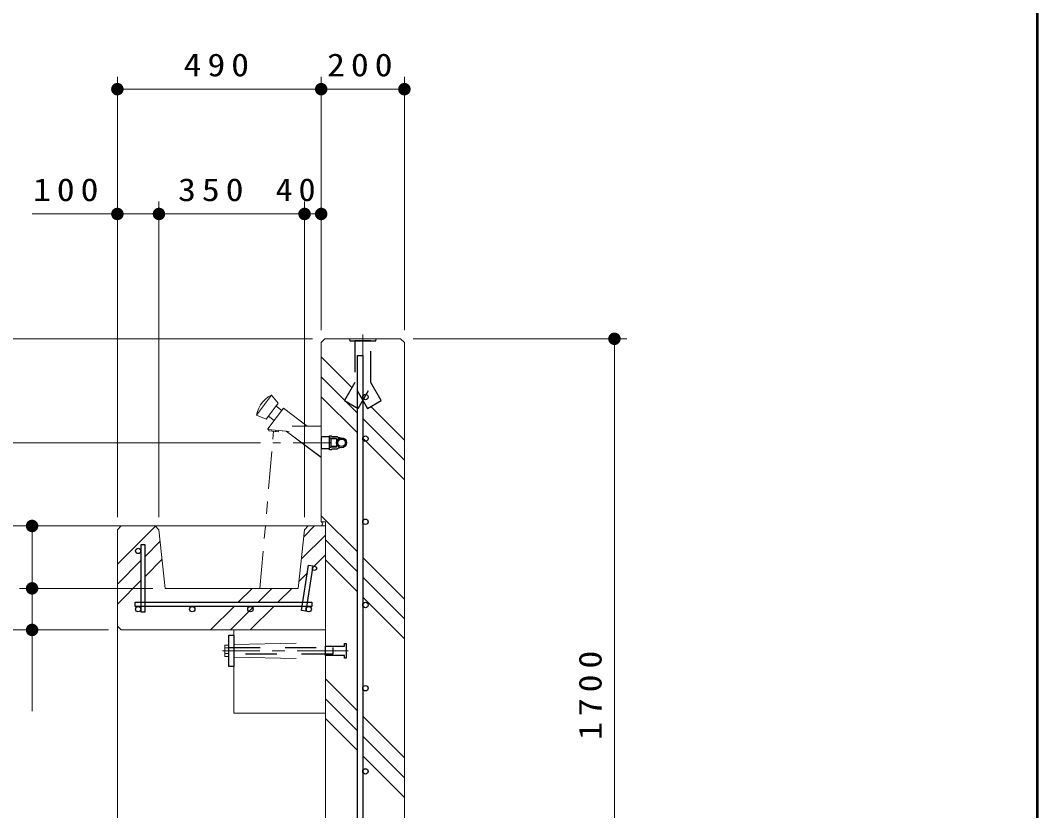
# Model space of a CAD drawing. Units: millimetres on the paper, scale 1:30. Extents: x -385 to 0, y 0 to 267.
# Drawn here: x -81.5 to 0, y 100.6 to 163.9 of the extents above; entities that cross this region are included whole.
import ezdxf

# ---------------------------------------------------------------- set-up
doc = ezdxf.new("R2010")
doc.units = ezdxf.units.MM
for name, pattern in [('USER1', [4.5, 2.5, -2]), ('USER2', [6, 3, -1, 1, -1]), ('USER3', [8, 3, -1, 1, -1, 1, -1]), ('USER4', [8, 5, -3])]:
    doc.linetypes.add(name, pattern=pattern)
doc.layers.add('LY_1', color=7, linetype='Continuous', lineweight=13)
doc.layers.add('LY_2', color=7, linetype='Continuous', lineweight=13)
doc.styles.add('ＭＳ ゴシック', font='')
doc.styles.get('ＭＳ ゴシック').set_extended_font_data('MS Gothic')

# ---------------------------------------------------------------- blocks, each defined once
blk = doc.blocks.new('filled_dot')
at = {"color": 0, "linetype": 'Continuous', "lineweight": -2, "const_width": 1.25}
blk.add_lwpolyline([(-0.625, 0, 1), (0.625, 0, 1)], format="xyb", close=True, dxfattribs=at)

msp = doc.modelspace()

# ---------------------------------------------------------------- linework, layer by layer
at = {"layer": 'LY_1'}
for p, q in [((-73.749, 149.423), (-73.749, 159.423)), ((-57.416, 149.423), (-57.416, 159.423)), ((-50.749, 139.123), (-50.749, 159.423)), ((-73.749, 158.423), (-57.416, 158.423)), ((-57.416, 158.423), (-50.749, 158.423)), ((-73.749, 124.123), (-73.749, 149.423)), ((-70.416, 124.123), (-70.416, 149.423)), ((-58.749, 124.123), (-58.749, 149.423)), ((-57.416, 139.123), (-57.416, 149.423)), ((-80.567, 148.423), (-70.416, 148.423)), ((-70.416, 148.423), (-58.749, 148.423)), ((-61.183, 148.423), (-57.416, 148.423)), ((-58.116, 138.423), (-101.583, 138.423)), ((-50.049, 138.423), (-32.916, 138.423)), ((-33.916, 138.423), (-33.916, 81.757)), ((-57.416, 136.965), (-54.957, 134.506)), ((-57.416, 135.374), (-55.539, 133.498)), ((-57.416, 133.784), (-54.516, 130.884)), ((-55.484, 133.442), (-54.516, 132.474)), ((-53.449, 132.999), (-50.749, 130.299)), ((-54.083, 132.041), (-50.749, 128.708)), ((-54.083, 130.45), (-50.749, 127.117)), ((-62.283, 130.09), (-91.583, 130.09)), ((-57.416, 124.238), (-54.516, 121.338)), ((-71.716, 123.423), (-91.583, 123.423)), ((-80.583, 118.423), (-80.583, 123.423)), ((-73.749, 120.352), (-70.697, 123.404)), ((-58.809, 122.564), (-57.949, 123.423)), ((-58.998, 120.784), (-57.083, 122.699)), ((-57.083, 122.313), (-54.516, 119.747)), ((-71.533, 120.977), (-70.317, 122.193)), ((-71.533, 119.386), (-70.164, 120.755)), ((-58.117, 120.074), (-57.083, 121.108)), ((-57.083, 120.722), (-54.516, 118.156)), ((-54.083, 120.904), (-50.749, 117.571)), ((-73.749, 118.761), (-71.866, 120.644)), ((-73.749, 117.17), (-71.866, 119.053)), ((-59.188, 119.003), (-58.517, 119.674)), ((-54.083, 119.313), (-50.749, 115.98)), ((-70.916, 118.423), (-81.583, 118.423)), ((-80.583, 108.582), (-80.583, 118.423)), ((-64.066, 117.307), (-62.949, 118.423)), ((-62.475, 117.307), (-61.358, 118.423)), ((-60.884, 117.307), (-59.767, 118.423)), ((-54.083, 117.722), (-50.749, 114.389)), ((-66.283, 115.09), (-64.399, 116.973)), ((-64.692, 115.09), (-62.808, 116.973)), ((-63.101, 115.09), (-61.217, 116.973)), ((-74.449, 115.09), (-91.583, 115.09)), ((-57.083, 111.176), (-54.516, 108.61)), ((-57.083, 109.585), (-54.516, 107.019)), ((-57.083, 107.994), (-54.516, 105.428)), ((-54.083, 108.176), (-50.749, 104.843)), ((-54.083, 106.585), (-50.749, 103.252)), ((-54.083, 104.994), (-50.749, 101.661))]:
    msp.add_line(p, q, dxfattribs=at)
at = {"layer": 'LY_1', "color": 4, "linetype": 'USER2'}
msp.add_line((-54.083, 81.757), (-54.083, 138.972), dxfattribs=at)
at = {"layer": 'LY_1', "color": 253, "linetype": 'USER2'}
for p, q in [((-54.083, 134.734), (-54.083, 138.623)), ((-56.664, 130.09), (-61.283, 130.09)), ((-65.336, 113.423), (-56.178, 113.423)), ((-55.249, 113.423), (-57.249, 113.423))]:
    msp.add_line(p, q, dxfattribs=at)
at = {"layer": 'LY_1', "color": 253}
for p, q in [((-62.603, 132.313), (-61.403, 133.913)), ((-61.036, 133.013), (-60.583, 132.673)), ((-61.636, 132.213), (-61.183, 131.873)), ((-61.391, 131.024), (-61.382, 131.124)), ((-61.059, 130.995), (-61.05, 131.095)), ((-60.213, 131.021), (-57.416, 128.924)), ((-70.716, 123.423), (-58.449, 123.423)), ((-65.149, 113.654), (-64.816, 113.654)), ((-65.149, 113.193), (-64.816, 113.193))]:
    msp.add_line(p, q, dxfattribs=at)
at = {"layer": 'LY_1', "color": 60, "linetype": 'USER3'}
msp.add_line((-62.326, 118.423), (-61.225, 131.01), dxfattribs=at)
at = {"layer": 'LY_1', "color": 4, "lineweight": 25}
for p, q in [((-56.749, 129.523), (-56.749, 130.657)), ((-56.749, 130.657), (-56.616, 130.657)), ((-56.616, 130.657), (-56.549, 130.59)), ((-56.549, 130.59), (-56.133, 130.59)), ((-56.133, 130.59), (-56.033, 130.49)), ((-56.133, 129.59), (-56.033, 129.69)), ((-56.616, 129.523), (-56.749, 129.523)), ((-56.549, 129.59), (-56.616, 129.523)), ((-56.133, 129.59), (-56.549, 129.59))]:
    msp.add_line(p, q, dxfattribs=at)
at = {"layer": 'LY_1', "color": 4, "linetype": 'USER4', "lineweight": 25}
for p, q in [((-56.649, 130.457), (-56.749, 130.457)), ((-56.649, 130.457), (-56.649, 129.723)), ((-56.649, 129.723), (-56.749, 129.723)), ((-56.183, 130.439), (-56.649, 130.439)), ((-56.183, 130.401), (-56.649, 130.401)), ((-56.183, 129.78), (-56.649, 129.78)), ((-56.183, 129.741), (-56.649, 129.741)), ((-56.183, 130.439), (-56.183, 129.741))]:
    msp.add_line(p, q, dxfattribs=at)
at = {"layer": 'LY_1', "color": 253, "linetype": 'USER4'}
for p, q in [((-64.416, 113.923), (-57.083, 114.09)), ((-64.416, 112.923), (-57.083, 112.757))]:
    msp.add_line(p, q, dxfattribs=at)
at = {"layer": 'LY_1'}
for points in [[(-57.416, 123.757), (-57.416, 138.123), (-57.116, 138.423), (-51.049, 138.423), (-50.749, 138.123), (-50.749, 82.057), (-51.049, 81.757), (-56.783, 81.757), (-57.083, 82.057), (-57.083, 123.757)], [(-57.416, 128.923), (-60.213, 131.021), (-60.817, 131.074), (-60.826, 130.975), (-61.623, 131.044), (-61.614, 131.144), (-61.663, 131.148), (-61.669, 131.149), (-61.675, 131.152), (-61.681, 131.155), (-61.685, 131.16), (-61.689, 131.165), (-61.692, 131.171), (-61.693, 131.177), (-61.693, 131.184), (-61.692, 131.19), (-61.69, 131.196), (-61.687, 131.201), (-61.183, 131.873), (-61.636, 132.213), (-61.816, 131.973), (-62.603, 132.313), (-62.529, 132.6), (-62.419, 132.875), (-62.274, 133.132), (-62.097, 133.369), (-61.89, 133.58), (-61.657, 133.763), (-61.403, 133.913), (-60.856, 133.253), (-61.036, 133.013), (-60.583, 132.673), (-60.443, 132.86), (-58.527, 131.423), (-57.416, 131.423)], [(-58.449, 123.423), (-58.749, 123.123), (-59.249, 118.423), (-69.916, 118.423), (-70.416, 123.123), (-70.716, 123.423), (-73.449, 123.423), (-73.749, 123.123), (-73.749, 115.39), (-73.449, 115.09), (-57.083, 115.09), (-57.083, 123.423)]]:
    msp.add_lwpolyline(points, close=True, dxfattribs=at)
at = {"layer": 'LY_1', "color": 253, "linetype": 'USER1', "lineweight": 25}
for points in [[(-54.546, 134.29), (-53.713, 132.847), (-52.616, 133.48), (-53.449, 134.923), (-53.449, 138.257), (-54.716, 138.257), (-54.716, 134.923), (-55.549, 133.48), (-54.452, 132.847), (-53.619, 134.29)], [(-55.149, 138.423), (-55.116, 138.257), (-53.049, 138.257), (-53.016, 138.423)], [(-64.816, 113.69), (-56.483, 113.69), (-56.483, 113.157), (-64.816, 113.157)]]:
    msp.add_lwpolyline(points, dxfattribs=at)
at = {"layer": 'LY_1', "color": 4, "lineweight": 25}
for points in [[(-54.516, 83.757), (-54.516, 137.09), (-54.083, 137.09), (-54.083, 83.757)], [(-71.866, 121.923), (-71.866, 116.54), (-71.533, 116.54), (-71.533, 121.923)], [(-58.421, 120.283), (-58.092, 120.232), (-58.658, 116.609), (-58.988, 116.661)], [(-72.333, 116.973), (-72.333, 117.307), (-58.166, 117.307), (-58.166, 116.973)], [(-64.816, 112.173), (-64.816, 114.673), (-64.416, 114.673), (-64.416, 112.173)]]:
    msp.add_lwpolyline(points, close=True, dxfattribs=at)
at = {"layer": 'LY_1', "color": 253}
for points in [[(-60.856, 133.253), (-61.816, 131.973), (-62.603, 132.313), (-62.529, 132.6), (-62.419, 132.874), (-62.274, 133.132), (-62.097, 133.369), (-61.89, 133.58), (-61.657, 133.763), (-61.403, 133.913)], [(-65.149, 113.885), (-65.149, 112.962), (-64.816, 112.962), (-64.816, 113.885)]]:
    msp.add_lwpolyline(points, close=True, dxfattribs=at)
for points in [[(-58.527, 131.423), (-60.443, 132.86), (-61.687, 131.201), (-61.69, 131.196), (-61.692, 131.19), (-61.693, 131.184), (-61.693, 131.177), (-61.692, 131.171), (-61.689, 131.165), (-61.685, 131.16), (-61.681, 131.155), (-61.675, 131.152), (-61.669, 131.149), (-61.663, 131.148), (-59.981, 131.001)], [(-59.749, 131.423), (-57.416, 131.423), (-57.416, 128.924)], [(-61.614, 131.144), (-61.623, 131.044), (-60.826, 130.975), (-60.817, 131.074)], [(-73.749, 115.39), (-73.749, 82.057), (-73.449, 81.757), (-57.383, 81.757), (-57.083, 82.057), (-57.083, 115.09)]]:
    msp.add_lwpolyline(points, dxfattribs=at)
at = {"layer": 'LY_1', "color": 4, "linetype": 'USER4', "lineweight": 25}
msp.add_lwpolyline([(-56.749, 129.623), (-56.749, 130.557), (-57.416, 130.557), (-57.416, 129.623)], close=True, dxfattribs=at)
at = {"layer": 'LY_1'}
msp.add_lwpolyline([(-64.416, 115.09), (-64.416, 108.423), (-57.083, 108.423)], dxfattribs=at)
at = {"layer": 'LY_1', "color": 253, "linetype": 'USER1', "lineweight": 25}
msp.add_lwpolyline([(-57.083, 113.79), (-55.549, 113.79), (-55.549, 114.007), (-55.416, 114.007), (-55.416, 112.84), (-55.549, 112.84), (-55.549, 113.057), (-57.083, 113.057)], close=True, dxfattribs=at)
at = {"layer": 'LY_1', "color": 4, "lineweight": 25}
for centre, radius in [((-53.866, 133.757), 0.217), ((-55.783, 130.09), 0.4), ((-53.866, 130.423), 0.217), ((-55.783, 130.09), 0.3), ((-53.866, 123.757), 0.217), ((-72.083, 121.423), 0.217), ((-57.956, 120.025), 0.167), ((-72.083, 116.757), 0.217), ((-67.749, 116.757), 0.217), ((-63.083, 116.757), 0.217), ((-58.416, 116.757), 0.217), ((-53.866, 117.09), 0.217), ((-53.866, 110.423), 0.217), ((-53.866, 103.757), 0.217)]:
    msp.add_circle(centre, radius, dxfattribs=at)
for centre, start, end in [((-56.033, 129.84), 77.53225, 90), ((-56.033, 130.34), 270, 282.46775)]:
    msp.add_arc(centre, 0.65, start, end, dxfattribs=at)
at = {"layer": 'LY_1', "color": 253}
msp.add_arc((-57.57, 123.59), 0.251, 318.38503, 41.61497, dxfattribs=at)
at = {"layer": 'LY_2', "lineweight": 50}
msp.add_line((0, 0), (0, 267), dxfattribs=at)

# ---------------------------------------------------------------- block references
at = {"layer": 'LY_1', "xscale": 0.4, "yscale": 0.4}
for p in [(-73.749, 158.423), (-57.416, 158.423), (-73.749, 148.423), (-70.416, 148.423), (-58.749, 148.423)]:
    msp.add_blockref('filled_dot', p, dxfattribs=at)
for p, rotation in [((-57.416, 158.423), 180), ((-50.749, 158.423), 180), ((-70.416, 148.423), 180), ((-58.749, 148.423), 180), ((-57.416, 148.423), 180), ((-33.916, 138.423), 270), ((-80.583, 123.423), 270), ((-80.583, 118.423), 270), ((-80.583, 118.423), 90), ((-80.583, 115.09), 90)]:
    msp.add_blockref('filled_dot', p, dxfattribs=dict(at, rotation=rotation))

# ---------------------------------------------------------------- texts
at = {"layer": 'LY_1', "char_height": 1.833, "attachment_point": 8, "style": 'ＭＳ ゴシック'}
for s, insert in [('\\T1.33;\\W1.15;490', (-65.583, 159.423)), ('\\T1.33;\\W1.15;200', (-54.083, 159.423)), ('\\T1.33;\\W1.15;100', (-77.65, 149.423)), ('\\T1.33;\\W1.15;350', (-66.027, 149.423)), ('\\T1.34;\\W1.1;40', (-59.235, 149.423))]:
    msp.add_mtext(s, dxfattribs=dict(at, insert=insert))
at = {"layer": 'LY_1', "insert": (-34.916, 110.09), "char_height": 1.833, "attachment_point": 8, "rotation": 90, "style": 'ＭＳ ゴシック'}
msp.add_mtext('\\T1.33;\\W1.15;1700', dxfattribs=at)

doc.saveas('drawing.dxf')
